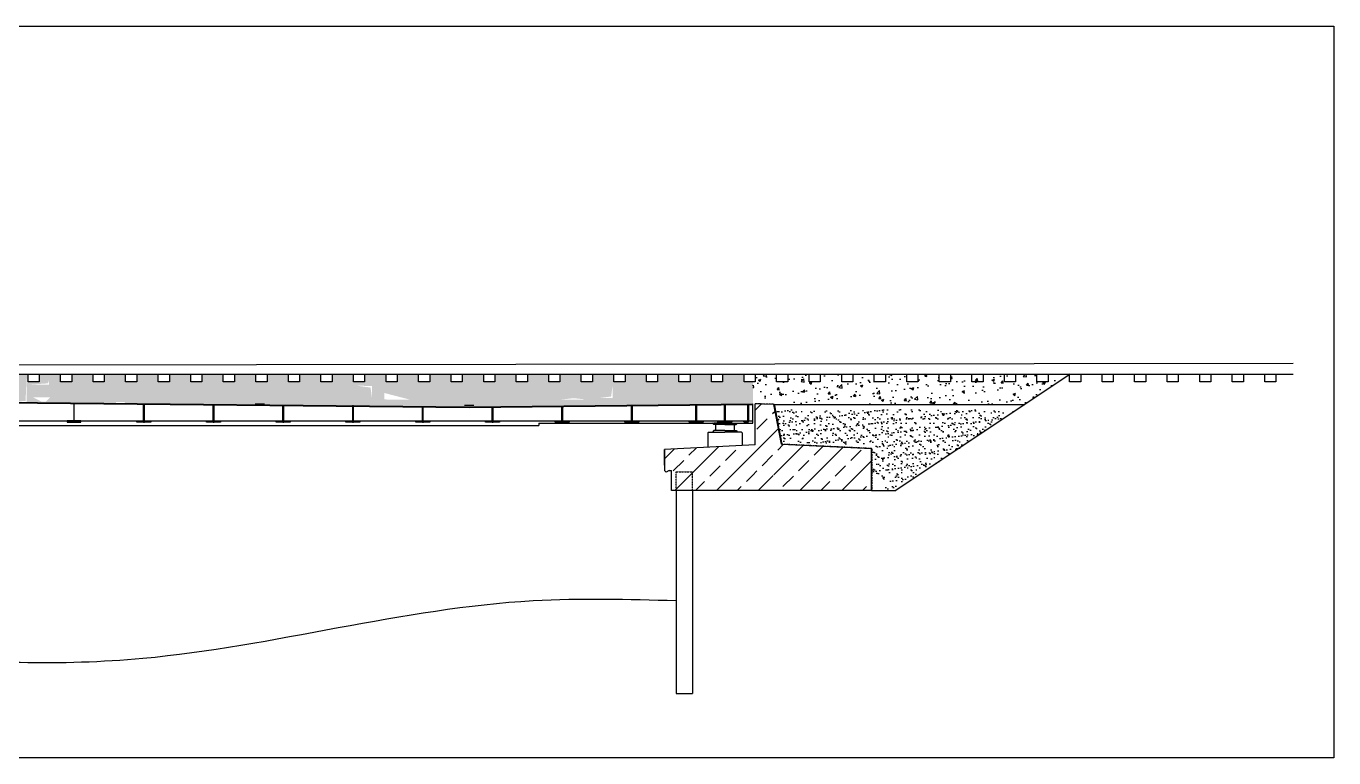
# Model space of a CAD drawing. Header units: millimetres. Extents: x 0 to 57649, y 0 to 15748.
# Drawn here: x 29524 to 57649, y 0 to 15748 of the extents above; entities that cross this region are included whole.
import ezdxf

# ---------------------------------------------------------------- set-up
doc = ezdxf.new("R2010")
doc.units = ezdxf.units.MM
doc.linetypes.add('CENTER2', pattern=[1.125, 0.75, -0.125, 0.125, -0.125])
doc.linetypes.add('HIDDEN', pattern=[0.375, 0.25, -0.125])
for name, color, linetype in [('cienka', 1, 'Continuous'), ('gruba', 92, 'Continuous'), ('najciensza', 254, 'Continuous'), ('srednia', 2, 'Continuous')]:
    doc.layers.add(name, color=color, linetype=linetype)
pattern_1 = [(50, (-1910.6, -11030.93), (546.554, -47.8173), [57.15, -628.65]), (355, (-1910.6, -11030.93), (-105.73, 573.1705), [45.72, -502.922]), (100.4514, (-1865.05, -11034.9), (440.8237, 525.3533), [48.57, -534.271]), (46.1842, (-1910.6, -10878.53), (813.237, -126.127), [85.725, -942.975]), (96.6356, (-1842.8, -10889.04), (712.212, 742.278), [72.855, -801.407]), (351.1842, (-1910.6, -10878.5), (712.212, 742.278), [68.58, -754.379]), (21, (-1834.4, -10916.63), (454.843, -306.7956), [57.15, -628.65]), (326, (-1834.4, -10916.63), (185.406, 552.564), [45.72, -502.92]), (71.4514, (-1796.5, -10942.2), (640.2493, 245.7683), [48.57, -534.27]), (37.5, (-1910.6, -11030.93), (9.2658, 253.6651), [0, -496.824, 0, -510.54, 0, -504.825]), (7.5, (-1910.6, -11030.93), (200.459, 300.5417), [0, -291.084, 0, -485.394, 0, -192.405]), (327.5, (-2080.52, -11030.93), (406.7718, -17.1862), [0, -190.5, 0, -594.36, 0, -788.67]), (317.5, (-2156.72, -11030.93), (444.3875, 76.2795), [0, -247.65, 0, -394.716, 0, -560.07])]

msp = doc.modelspace()

# ---------------------------------------------------------------- hatches: boundary and pattern name
at = {"layer": 'najciensza', "linetype": 'Continuous'}
h = msp.add_hatch(dxfattribs=at)
h.set_pattern_fill('AR-CONC', color=256, scale=3, style=0)
h.set_pattern_definition(pattern_1)
h.paths.add_polyline_path([(39053, 8255), (38904, 8255), (38904, 8095), (38664, 8095), (38664, 8255), (38204, 8255), (38204, 8095), (37964, 8095), (37964, 8255), (37504, 8255), (37504, 8095), (37264, 8095), (37264, 8255), (36804, 8255), (36804, 8095), (36564, 8095), (36564, 8255), (36104, 8255), (36104, 8095), (35864, 8095), (35864, 8255), (35404, 8255), (35404, 8095), (35164, 8095), (35164, 8255), (34704, 8255), (34704, 8095), (34464, 8095), (34464, 8255), (34004, 8255), (34004, 8095), (33764, 8095), (33764, 8255), (33304, 8255), (33304, 8095), (33064, 8095), (33064, 8255), (32604, 8255), (32604, 8095), (32364, 8095), (32364, 8255), (31904, 8255), (31904, 8095), (31664, 8095), (31664, 8255), (31204, 8255), (31204, 8095), (30964, 8095), (30964, 8255), (30504, 8255), (30504, 8095), (30264, 8095), (30264, 8255), (29804, 8255), (29804, 8095), (29564, 8095), (29564, 8255), (29104, 8255), (29104, 8095), (29053, 8095), (29053, 7655), (31453, 7631), (31453, 7657), (31653, 7655), (31653, 7629), (34453, 7601), (34453, 7613), (34653, 7611), (34653, 7599), (38953, 7556), (38953, 7582), (39053, 7581)])
h.paths.add_polyline_path([(37225, 7713), (37226, 7853), (37785, 7708)], flags=16)
h.paths.add_polyline_path([(44553, 8255), (44504, 8255), (44504, 8095), (44264, 8095), (44264, 8255), (43804, 8255), (43804, 8095), (43564, 8095), (43564, 8255), (43104, 8255), (43104, 8095), (42864, 8095), (42864, 8255), (42404, 8255), (42404, 8095), (42164, 8095), (42164, 8255), (41704, 8255), (41704, 8095), (41464, 8095), (41464, 8255), (41004, 8255), (41004, 8095), (40764, 8095), (40764, 8255), (40304, 8255), (40304, 8095), (40064, 8095), (40064, 8255), (39604, 8255), (39604, 8095), (39364, 8095), (39364, 8255), (39053, 8255), (39053, 7581), (39153, 7580), (39153, 7556), (44553, 7610), (44553, 7918)])
h.paths.add_polyline_path([(41004, 7708), (41300, 7741), (41564, 7713)], flags=16)
h.paths.add_polyline_path([(45153, 8095), (44964, 8095), (44964, 8255), (44553, 8255), (44553, 7610), (45153, 7616)])
h.paths.add_polyline_path([(29162, 7660), (29512, 7682), (29537, 8299), (29537, 7660)])
h.paths.add_polyline_path([(29640, 8035), (29990, 8060), (30006, 8121), (30015, 8035)], flags=16)
h.paths.add_polyline_path([(29861, 7665), (29666, 7761), (30041, 7761), (29941, 7663)], flags=16)
h.paths.add_polyline_path([(36931, 7969), (36962, 7742), (36965, 8005), (36651, 8008)], flags=16)
h.paths.add_polyline_path([(41827, 7742), (42141, 7745), (42138, 8008), (42105, 7777)], flags=16)
h = msp.add_hatch(dxfattribs=at)
h.set_pattern_fill('AR-CONC', color=256, scale=3, style=0)
h.set_pattern_definition(pattern_1)
h.paths.add_polyline_path([(45152, 8095), (45204, 8095), (45204, 8255), (45664, 8255), (45664, 8095), (45904, 8095), (45904, 8255), (46364, 8255), (46364, 8095), (46604, 8095), (46604, 8255), (47064, 8255), (47064, 8095), (47304, 8095), (47304, 8255), (47764, 8255), (47764, 8095), (48004, 8095), (48004, 8255), (48464, 8255), (48464, 8095), (48704, 8095), (48704, 8255), (49164, 8255), (49164, 8095), (49404, 8095), (49404, 8255), (50001, 8255), (50001, 8095), (50241, 8095), (50241, 8255), (50701, 8255), (50701, 8095), (50941, 8095), (50941, 8255), (51401, 8255), (51401, 8095), (51641, 8095), (51641, 8255), (51976, 8255), (51002, 7606), (45611, 7606), (45610, 7616), (45202, 7626), (45202, 7626), (45152, 7626)])
h.paths.add_polyline_path([(49084, 7611), (48951, 7984), (48845, 8058), (48911, 7928)], flags=16)
h = msp.add_hatch(dxfattribs=at)
h.set_pattern_fill('ANSI33', color=256, scale=100, style=0)
h.paths.add_polyline_path([(47703, 6655), (45772, 6752), (45602, 7606), (45203, 7616), (45203, 6736), (44553, 6703), (44553, 6600), (44553, 5755), (47703, 5755)])
h.paths.add_polyline_path([(44553, 5981), (44553, 6703), (43252, 6638), (43252, 6188), (43292, 6148), (43352, 6188), (43402, 6188), (43402, 5755), (43502, 5755), (43502, 6155), (43852, 6155), (43852, 5755), (44553, 5755)])
h.paths.add_polyline_path([(43852, 6155), (43502, 6155), (43502, 5755), (43852, 5755)], flags=17)
h.paths.add_polyline_path([(45945, 6100), (45967, 6455), (45967, 6080), (45138, 6080)], flags=16)
h = msp.add_hatch(dxfattribs=at)
h.set_pattern_fill('AR-SAND', color=256, scale=100, style=0)
h.set_pattern_definition([(37.5, (-19465.52, -193245.02), (-6.29934, 192.68238), [0, -152, 0, -170, 0, -162.5]), (7.5, (-19465.52, -193245.02), (176.97767, 282.2146), [0, -82, 0, -137, 0, -52.5]), (327.5, (-19588.52, -193245.02), (311.41419, 0.5659), [0, -50, 0, -180, 0, -235]), (317.5, (-19588.52, -193245.02), (300.61266, 87.76756), [0, -25, 0, -118, 0, -135])])
h.paths.add_polyline_path([(50838, 7495), (45614, 7494), (45764, 6806), (47713, 6713), (47713, 5954), (48526, 5954)])
h.paths.add_polyline_path([(48798, 6704), (48798, 7533), (48848, 6745), (49173, 6704)])
h.paths.add_polyline_path([(48685, 7378), (48361, 7420), (48736, 7420), (48736, 6781)], flags=16)
h.paths.add_polyline_path([(48361, 5911), (48642, 6052), (47756, 5775), (48216, 5790)])

# ---------------------------------------------------------------- linework, layer by layer
at = {"layer": 'cienka', "linetype": 'Continuous'}
for p, q in [((1500, 8422), (56771, 8491)), ((44313, 7173), (44279, 7208)), ((44313, 7043), (44283, 7013)), ((44553, 7203), (44313, 7203)), ((44553, 7173), (44313, 7173)), ((44553, 7043), (44313, 7043)), ((44353, 7173), (44353, 7043)), ((44553, 7203), (44793, 7203)), ((44553, 7173), (44793, 7173)), ((44553, 7043), (44793, 7043)), ((44753, 7173), (44753, 7043)), ((44793, 7173), (44819, 7199)), ((44793, 7043), (44823, 7013))]:
    msp.add_line(p, q, dxfattribs=at)
for points in [[(29804, 8095), (29564, 8095), (29564, 8255), (29804, 8255)], [(30504, 8095), (30264, 8095), (30264, 8255), (30504, 8255)], [(31204, 8095), (30964, 8095), (30964, 8255), (31204, 8255)], [(31904, 8095), (31664, 8095), (31664, 8255), (31904, 8255)], [(32604, 8095), (32364, 8095), (32364, 8255), (32604, 8255)], [(33304, 8095), (33064, 8095), (33064, 8255), (33304, 8255)], [(34004, 8095), (33764, 8095), (33764, 8255), (34004, 8255)], [(34704, 8095), (34464, 8095), (34464, 8255), (34704, 8255)], [(35404, 8095), (35164, 8095), (35164, 8255), (35404, 8255)], [(36104, 8095), (35864, 8095), (35864, 8255), (36104, 8255)], [(36804, 8095), (36564, 8095), (36564, 8255), (36804, 8255)], [(37504, 8095), (37264, 8095), (37264, 8255), (37504, 8255)], [(38204, 8095), (37964, 8095), (37964, 8255), (38204, 8255)], [(38904, 8095), (38664, 8095), (38664, 8255), (38904, 8255)], [(39604, 8095), (39364, 8095), (39364, 8255), (39604, 8255)], [(40304, 8095), (40064, 8095), (40064, 8255), (40304, 8255)], [(41004, 8095), (40764, 8095), (40764, 8255), (41004, 8255)], [(41704, 8095), (41464, 8095), (41464, 8255), (41704, 8255)], [(42404, 8095), (42164, 8095), (42164, 8255), (42404, 8255)], [(43104, 8095), (42864, 8095), (42864, 8255), (43104, 8255)], [(43804, 8095), (43564, 8095), (43564, 8255), (43804, 8255)], [(44504, 8095), (44264, 8095), (44264, 8255), (44504, 8255)], [(45204, 8095), (44964, 8095), (44964, 8255), (45204, 8255)], [(45904, 8095), (45664, 8095), (45664, 8255), (45904, 8255)], [(46604, 8095), (46364, 8095), (46364, 8255), (46604, 8255)], [(47304, 8095), (47064, 8095), (47064, 8255), (47304, 8255)], [(48004, 8095), (47764, 8095), (47764, 8255), (48004, 8255)], [(48704, 8095), (48464, 8095), (48464, 8255), (48704, 8255)], [(49404, 8095), (49164, 8095), (49164, 8255), (49404, 8255)], [(50104, 8095), (49864, 8095), (49864, 8255), (50104, 8255)], [(50804, 8095), (50564, 8095), (50564, 8255), (50804, 8255)], [(51504, 8095), (51264, 8095), (51264, 8255), (51504, 8255)], [(52204, 8095), (51964, 8095), (51964, 8255), (52204, 8255)], [(52904, 8095), (52664, 8095), (52664, 8255), (52904, 8255)], [(53604, 8095), (53364, 8095), (53364, 8255), (53604, 8255)], [(54304, 8095), (54064, 8095), (54064, 8255), (54304, 8255)], [(55004, 8095), (54764, 8095), (54764, 8255), (55004, 8255)], [(55704, 8095), (55464, 8095), (55464, 8255), (55704, 8255)], [(56404, 8095), (56164, 8095), (56164, 8255), (56404, 8255)]]:
    msp.add_lwpolyline(points, close=True, dxfattribs=at)
at = {"layer": 'Defpoints'}
msp.add_lwpolyline([(0, 15748), (57649, 15748), (57649, 0), (0, 0)], close=True, dxfattribs=at)
at = {"layer": 'gruba', "linetype": 'Continuous'}
for p, q in [((51978, 8255), (48228, 5755)), ((29053, 7655), (39053, 7555)), ((29053, 7641), (39053, 7541)), ((34653, 7611), (34453, 7613)), ((39053, 7555), (45153, 7616)), ((39053, 7541), (45153, 7602)), ((45047, 7253), (45047, 7601)), ((45059, 7601), (45059, 7253)), ((45153, 7203), (45153, 7616)), ((45203, 7626), (45403, 7621)), ((45203, 6736), (45203, 7616)), ((45603, 7606), (45203, 7616)), ((45772, 6752), (45603, 7606)), ((39153, 7580), (38953, 7582)), ((12953, 7253), (45153, 7253)), ((17553, 7153), (40553, 7153)), ((40553, 7203), (45153, 7203)), ((40553, 7203), (40553, 7153)), ((44959, 7233), (44959, 7253)), ((44959, 7253), (45059, 7253)), ((44959, 7233), (45059, 7233)), ((45059, 7233), (45059, 7253)), ((45772, 6752), (47703, 6655)), ((45203, 6736), (43252, 6638)), ((43252, 6299), (43252, 6638)), ((43252, 6636), (43252, 6188)), ((47703, 5755), (47703, 6655)), ((43252, 6188), (43292, 6148)), ((43352, 6188), (43292, 6148)), ((43352, 6188), (43402, 6188)), ((43402, 5755), (43402, 6188)), ((47703, 5755), (43402, 5755)), ((43502, 5755), (43502, 1385)), ((43852, 5755), (43852, 1385)), ((47703, 5755), (48228, 5755)), ((43502, 1385), (43852, 1385))]:
    msp.add_line(p, q, dxfattribs=at)
at = {"layer": 'gruba', "linetype": 'CENTER2'}
for p, q in [((32053, 7621), (32053, 7208)), ((33553, 7606), (33553, 7208)), ((35053, 7591), (35053, 7208)), ((36553, 7591), (36553, 7208)), ((38053, 7561), (38053, 7208)), ((39553, 7546), (39553, 7208)), ((41053, 7561), (41053, 7208)), ((42553, 7576), (42553, 7208)), ((43933, 7590), (43933, 7208))]:
    msp.add_line(p, q, dxfattribs=at)
at = {"layer": 'gruba', "linetype": 'HIDDEN'}
for p, q in [((45203, 7626), (45612, 7616)), ((45612, 7616), (45775, 6756)), ((45775, 6756), (47713, 6663)), ((47713, 6663), (47713, 5755)), ((43502, 5755), (43502, 6155)), ((43502, 6155), (43852, 6155)), ((43852, 5755), (43852, 6155))]:
    msp.add_line(p, q, dxfattribs=at)
at = {"layer": 'gruba', "linetype": 'Continuous'}
for points in [[(30547, 7626), (30547, 7253), (30403, 7253), (30403, 7228), (30703, 7228), (30703, 7253), (30559, 7253), (30559, 7626)], [(32059, 7611), (32059, 7253), (32203, 7253), (32203, 7228), (31903, 7228), (31903, 7253), (32047, 7253), (32047, 7611)], [(33559, 7596), (33559, 7253), (33703, 7253), (33703, 7228), (33403, 7228), (33403, 7253), (33547, 7253), (33547, 7596)], [(44559, 7596), (44559, 7253), (44703, 7253), (44703, 7228), (44403, 7228), (44403, 7253), (44547, 7253), (44547, 7596)], [(35059, 7581), (35059, 7253), (35203, 7253), (35203, 7228), (34903, 7228), (34903, 7253), (35047, 7253), (35047, 7581)], [(36559, 7566), (36559, 7253), (36703, 7253), (36703, 7228), (36403, 7228), (36403, 7253), (36547, 7253), (36547, 7566)], [(38059, 7561), (38059, 7253), (38203, 7253), (38203, 7228), (37903, 7228), (37903, 7253), (38047, 7253), (38047, 7561)], [(39559, 7546), (39559, 7253), (39703, 7253), (39703, 7228), (39403, 7228), (39403, 7253), (39547, 7253), (39547, 7546)], [(41059, 7561), (41059, 7253), (41203, 7253), (41203, 7228), (40903, 7228), (40903, 7253), (41047, 7253), (41047, 7561)], [(42559, 7576), (42559, 7253), (42703, 7253), (42703, 7228), (42403, 7228), (42403, 7253), (42547, 7253), (42547, 7576)], [(43939, 7590), (43939, 7253), (44083, 7253), (44083, 7228), (43783, 7228), (43783, 7253), (43927, 7253), (43927, 7590)]]:
    msp.add_lwpolyline(points, dxfattribs=at)
at = {"layer": 'srednia', "linetype": 'Continuous'}
for p, q in [((5174, 8255), (55506, 8255)), ((55584, 8255), (56771, 8255)), ((45602, 7606), (51002, 7606)), ((44203, 7013), (44183, 6993)), ((44183, 6993), (44183, 6736)), ((44183, 6993), (44183, 6685)), ((44203, 7013), (44553, 7013)), ((44903, 7013), (44553, 7013)), ((44923, 6993), (44903, 7013)), ((44923, 6993), (44923, 6771)), ((44923, 6993), (44923, 6722))]:
    msp.add_line(p, q, dxfattribs=at)
msp.add_open_spline([(14603, 3385), (15851, 3418), (19936, 3529), (25657, 2132), (33131, 1892), (38614, 3523), (42475, 3414), (43502, 3385)], degree=3, knots=[0, 0, 0, 0, 3735.53047, 12227.622849, 17508.931143, 25996.387354, 29067.896012, 29067.896012, 29067.896012, 29067.896012], dxfattribs=at)

doc.saveas('drawing.dxf')
